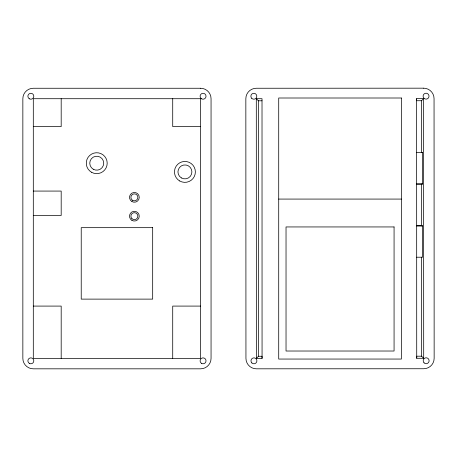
<?xml version="1.0" encoding="UTF-8"?>
<svg xmlns="http://www.w3.org/2000/svg" width="457" height="457" viewBox="0 0 457 457"><rect width="100%" height="100%" fill="white"/><g stroke="black" fill="none" stroke-linecap="round" stroke-linejoin="round"><path stroke-width="0.69" d="M416.63 98.649L416.624 100.729L421.503 100.729L423.593 98.632L423.696 358.288L416.721 358.288L416.63 98.649L423.593 98.632M262.067 358.357L262.015 98.706L256.303 98.706L256.4 358.362L262.067 358.357L262.067 356.934M256.4 358.362L258.491 356.271L258.394 100.797L256.303 98.706M258.394 100.797L262.015 100.797M33.304 126.595L61.187 126.595L61.187 98.712M200.6 126.595L172.717 126.595L172.717 98.712M416.647 152.661L422.571 152.655L422.571 184.028L416.664 184.028L422.571 184.028M33.304 191.072L61.187 191.072L61.187 215.47L33.304 215.47M278.713 199.075L401.395 199.075M422.571 225.849L416.681 225.849L422.571 225.849L422.571 257.217L416.693 257.217M33.304 306.087L61.187 306.087L61.187 358.368M200.6 306.087L172.717 306.087L172.717 358.368M258.491 356.271L262.112 356.266M423.696 358.288L421.6 356.197L416.721 356.197L416.721 358.288M422.571 152.655L421.525 152.655L421.503 100.729M421.543 184.022L421.56 225.849M421.6 257.217L421.6 356.197M200.6 88.258L33.304 88.258A10.454 10.454 0 0 0 22.85 98.712L22.85 358.368A10.454 10.454 0 0 0 33.304 368.822L200.6 368.822A10.454 10.454 0 0 0 211.054 358.368L211.054 98.712A10.454 10.454 0 0 0 200.6 88.258M423.588 88.178L256.297 88.252A10.454 10.454 0 0 0 245.843 98.712L245.946 358.368A10.454 10.454 0 0 0 256.406 368.816L423.696 368.742A10.454 10.454 0 0 0 434.15 358.282L434.053 98.626A10.454 10.454 0 0 0 423.588 88.178M401.395 98.004L278.713 98.004L278.713 359.053L401.395 359.053L401.395 98.004M200.6 98.712L33.304 98.712L33.304 358.368L200.6 358.368L200.6 98.712M394.071 226.946L286.031 226.946L286.031 351.022L394.071 351.022L394.071 226.946M152.678 227.666L81.226 227.666L81.226 299.118L152.678 299.118L152.678 227.666M93.251 169.227A6.969 6.969 0 0 0 103.71 163.189A6.969 6.969 0 0 0 93.251 157.151A6.969 6.969 0 0 0 93.251 169.227M132.639 200.366A3.485 3.485 0 0 0 137.865 197.344A3.485 3.485 0 0 0 132.639 194.328A3.485 3.485 0 0 0 132.639 200.366M131.913 218.629A3.485 3.485 0 0 0 137.746 217.069A3.485 3.485 0 0 0 133.478 212.802A3.485 3.485 0 0 0 131.913 218.629M181.429 177.939A6.969 6.969 0 0 0 191.889 171.906A6.969 6.969 0 0 0 181.429 165.868A6.969 6.969 0 0 0 181.429 177.939M91.509 172.243A10.454 10.454 0 0 0 107.195 163.189A10.454 10.454 0 0 0 91.509 154.135A10.454 10.454 0 0 0 91.509 172.243M179.687 180.961A10.454 10.454 0 0 0 195.373 171.906A10.454 10.454 0 0 0 179.687 162.846A10.454 10.454 0 0 0 179.687 180.961M131.942 220.394A4.878 4.878 0 0 0 139.259 216.167A4.878 4.878 0 0 0 131.942 211.939A4.878 4.878 0 0 0 131.942 220.394M131.942 201.571A4.878 4.878 0 0 0 139.259 197.344A4.878 4.878 0 0 0 131.942 193.122A4.878 4.878 0 0 0 131.942 201.571M201.583 363.395A2.965 2.965 0 0 0 206.027 360.83A2.965 2.965 0 0 0 201.583 358.265A2.965 2.965 0 0 0 201.583 363.395M251.841 362.921A2.965 2.965 0 0 0 256.8 361.59A2.965 2.965 0 0 0 253.167 357.968A2.965 2.965 0 0 0 251.841 362.921M424.067 362.847A2.965 2.965 0 0 0 429.02 361.516A2.965 2.965 0 0 0 425.393 357.888A2.965 2.965 0 0 0 424.067 362.847M423.965 98.266A2.965 2.965 0 0 0 428.917 96.935A2.965 2.965 0 0 0 425.29 93.308A2.965 2.965 0 0 0 423.965 98.266M251.744 98.341A2.965 2.965 0 0 0 256.697 97.01A2.965 2.965 0 0 0 253.069 93.382A2.965 2.965 0 0 0 251.744 98.341M29.362 363.395A2.965 2.965 0 0 0 33.807 360.83A2.965 2.965 0 0 0 29.362 358.265A2.965 2.965 0 0 0 29.362 363.395M29.362 98.815A2.965 2.965 0 0 0 33.807 96.25A2.965 2.965 0 0 0 29.362 93.685A2.965 2.965 0 0 0 29.362 98.815M201.583 98.815A2.965 2.965 0 0 0 206.027 96.25A2.965 2.965 0 0 0 201.583 93.685A2.965 2.965 0 0 0 201.583 98.815"/></g></svg>
